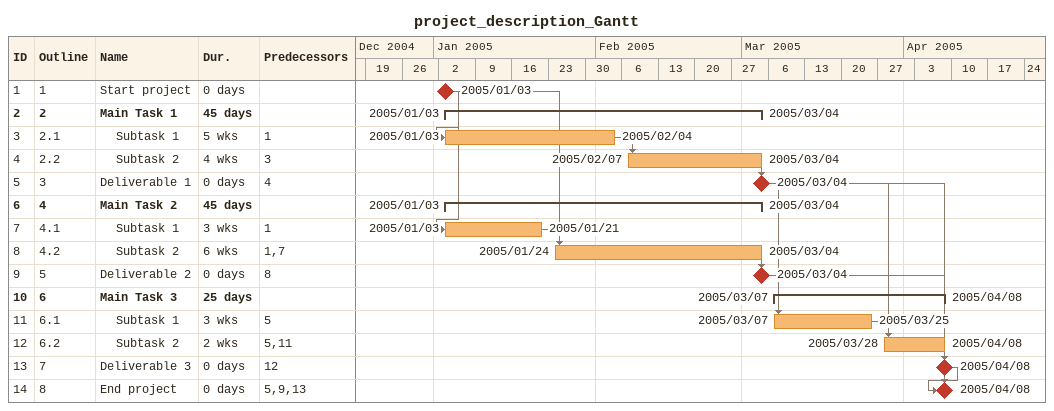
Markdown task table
project_description_Gantt

| ID | WBS | Task | Duration | Start | Finish | Predecessors |
|---|---|---|---|---|---|---|
| 1 | 1 | Start project | 0d | 2005-01-03 | 2005-01-03 |  |
| 2 | 2 | **Main Task 1** | 45d | 2005-01-03 | 2005-03-04 |  |
| 3 | 2.1 | Subtask 1 | 5w | 2005-01-03 | 2005-02-04 | 1 |
| 4 | 2.2 | Subtask 2 | 4w | 2005-02-07 | 2005-03-04 | 3 |
| 5 | 3 | Deliverable 1 | 0d | 2005-03-04 | 2005-03-04 | 4 |
| 6 | 4 | **Main Task 2** | 45d | 2005-01-03 | 2005-03-04 |  |
| 7 | 4.1 | Subtask 1 | 3w | 2005-01-03 | 2005-01-21 | 1 |
| 8 | 4.2 | Subtask 2 | 6w | 2005-01-24 | 2005-03-04 | 1, 7 |
| 9 | 5 | Deliverable 2 | 0d | 2005-03-04 | 2005-03-04 | 8 |
| 10 | 6 | **Main Task 3** | 25d | 2005-03-07 | 2005-04-08 |  |
| 11 | 6.1 | Subtask 1 | 3w | 2005-03-07 | 2005-03-25 | 5 |
| 12 | 6.2 | Subtask 2 | 2w | 2005-03-28 | 2005-04-08 | 5, 11 |
| 13 | 7 | Deliverable 3 | 0d | 2005-04-08 | 2005-04-08 | 12 |
| 14 | 8 | End project | 0d | 2005-04-08 | 2005-04-08 | 5, 9, 13 |
